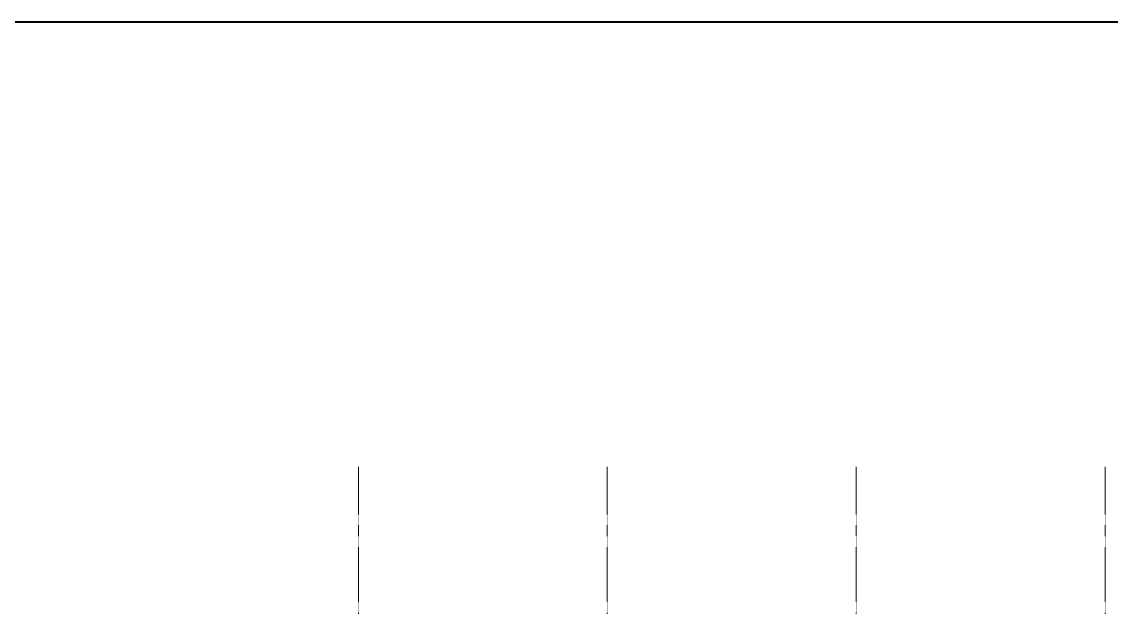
# Model space of a CAD drawing. Header units: millimetres. Extents: x 2390631 to 3337895, y 3598750 to 3969149.
# Drawn here: x 2496844 to 2529674, y 3911482 to 3929111 of the extents above; entities that cross this region are included whole.
import ezdxf

# ---------------------------------------------------------------- set-up
doc = ezdxf.new("R2010")
doc.units = ezdxf.units.MM
doc.header["$MEASUREMENT"] = 0
doc.linetypes.add('CENTER', pattern=[2, 1.25, -0.25, 0.25, -0.25])
doc.layers.add('centreline', color=52, linetype='CENTER', lineweight=5)
doc.layers.add('wall 0.4', color=7, linetype='Continuous', lineweight=40)

# ---------------------------------------------------------------- blocks, each defined once
blk = doc.blocks.new('main grid')
at = {"layer": 'centreline', "ltscale": 5}
for p, q in [((2518911, 4018930), (2518911, 3987284)), ((2526411, 4018930), (2526411, 3987284)), ((2533911, 4018930), (2533911, 3991299)), ((2541411, 4018930), (2541411, 3976624))]:
    blk.add_line(p, q, dxfattribs=at)

msp = doc.modelspace()

# ---------------------------------------------------------------- linework, layer by layer
at = {"layer": 'wall 0.4', "ltscale": 5}
msp.add_lwpolyline([(2419644, 3929111), (2617705, 3929111), (2617776, 3864810), (2419715, 3864810)], close=True, dxfattribs=at)

# ---------------------------------------------------------------- block references
at = {"layer": 'wall 0.4'}
msp.add_blockref('main grid', (-11922, -103225), dxfattribs=at)

doc.saveas('drawing.dxf')
